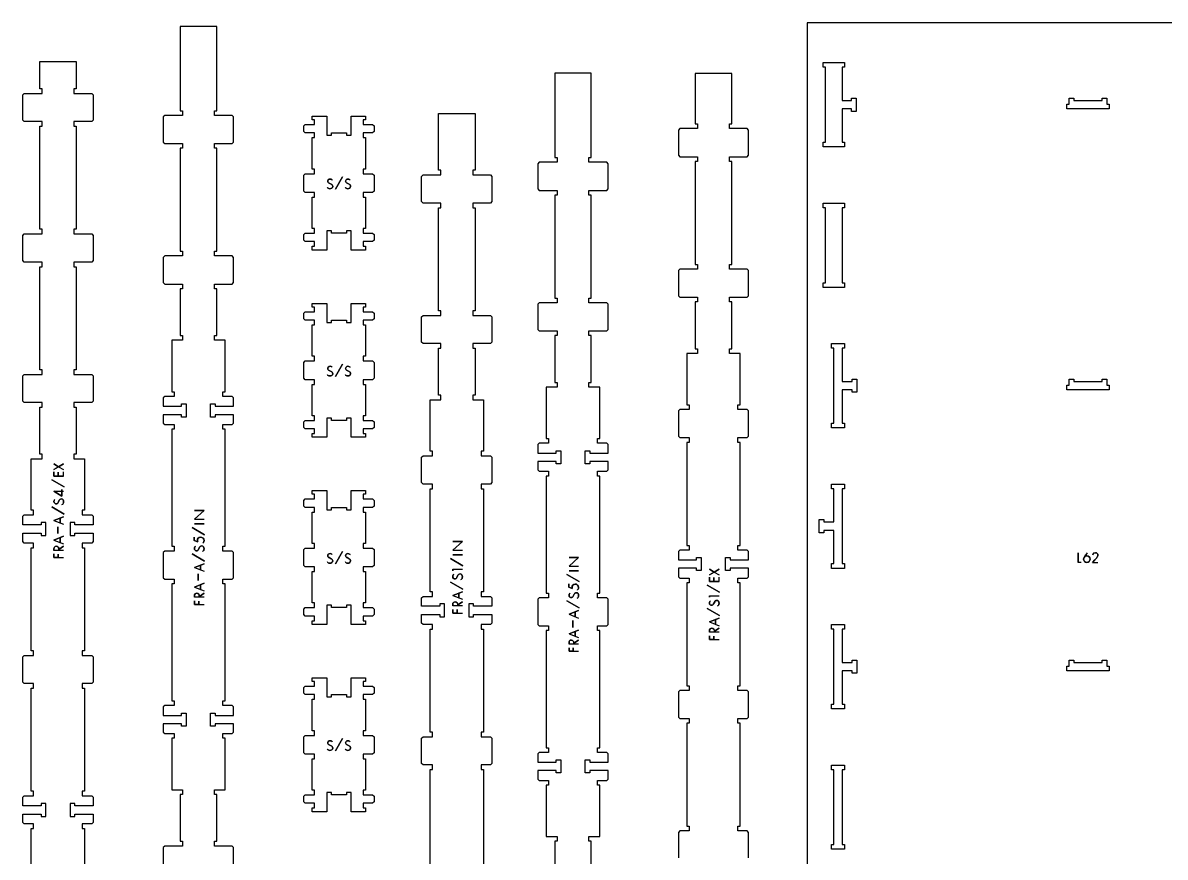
# Model space of a CAD drawing. Extents: x -8400 to 9125, y -4246 to 4193.
# Drawn here: x -675 to 1765, y -640 to 1142 of the extents above; entities that cross this region are included whole.
import ezdxf

# ---------------------------------------------------------------- set-up
doc = ezdxf.new("R2010")
doc.units = 0
for name, color, linetype in [('CUTS', 7, 'CONTINUOUS'), ('OUTLINES', 7, 'CONTINUOUS'), ('TAGS', 7, 'CONTINUOUS')]:
    doc.layers.add(name, color=color, linetype=linetype)

msp = doc.modelspace()

# ---------------------------------------------------------------- linework, layer by layer
at = {"layer": 'CUTS', "color": 4}
for points in [[(1034, 1046.9), (1034, 1056.9), (1080, 1056.9), (1080, 1046.9), (1075, 1046.9), (1075, 975.9), (1095, 975.9), (1095, 980.9), (1105, 980.9), (1105, 952.9), (1095, 952.9), (1095, 957.9), (1075, 957.9), (1075, 886.9), (1080, 886.9), (1080, 876.9), (1034, 876.9), (1034, 886.9), (1039, 886.9), (1039, 1046.9)], [(1570, 980.9), (1570, 975.9), (1630, 975.9), (1630, 980.9), (1640, 980.9), (1640, 967.9), (1645, 967.9), (1645, 957.9), (1555, 957.9), (1555, 967.9), (1560, 967.9), (1560, 980.9)], [(1034, 746.9), (1034, 756.9), (1080, 756.9), (1080, 746.9), (1075, 746.9), (1075, 586.9), (1080, 586.9), (1080, 576.9), (1034, 576.9), (1034, 586.9), (1039, 586.9), (1039, 746.9)], [(1052, 276.9), (1052, 286.9), (1057, 286.9), (1057, 446.9), (1052, 446.9), (1052, 456.9), (1080, 456.9), (1080, 446.9), (1075, 446.9), (1075, 375.9), (1096, 375.9), (1096, 380.9), (1106, 380.9), (1106, 352.9), (1096, 352.9), (1096, 357.9), (1075, 357.9), (1075, 286.9), (1080, 286.9), (1080, 276.9)], [(1570, 375.9), (1630, 375.9), (1630, 380.9), (1640, 380.9), (1640, 367.9), (1645, 367.9), (1645, 357.9), (1555, 357.9), (1555, 367.9), (1560, 367.9), (1560, 380.9), (1570, 380.9)], [(1036, 75.9), (1057, 75.9), (1057, 146.9), (1052, 146.9), (1052, 156.9), (1080, 156.9), (1080, 146.9), (1075, 146.9), (1075, -13.1), (1080, -13.1), (1080, -23.1), (1052, -23.1), (1052, -13.1), (1057, -13.1), (1057, 57.9), (1036, 57.9), (1036, 52.9), (1026, 52.9), (1026, 80.9), (1036, 80.9)], [(1057, -153.1), (1052, -153.1), (1052, -143.1), (1080, -143.1), (1080, -153.1), (1075, -153.1), (1075, -224.1), (1096, -224.1), (1096, -219.1), (1106, -219.1), (1106, -247.1), (1096, -247.1), (1096, -242.1), (1075, -242.1), (1075, -313.1), (1080, -313.1), (1080, -323.1), (1052, -323.1), (1052, -313.1), (1057, -313.1)], [(1555, -242.1), (1555, -232.1), (1560, -232.1), (1560, -219.1), (1570, -219.1), (1570, -224.1), (1630, -224.1), (1630, -219.1), (1640, -219.1), (1640, -232.1), (1645, -232.1), (1645, -242.1)], [(1057, -613.1), (1057, -453.1), (1052, -453.1), (1052, -443.1), (1080, -443.1), (1080, -453.1), (1075, -453.1), (1075, -613.1), (1080, -613.1), (1080, -623.1), (1052, -623.1), (1052, -613.1)]]:
    msp.add_lwpolyline(points, close=True, dxfattribs=at)
at = {"layer": 'OUTLINES', "color": 5}
for points in [[(-225, -673.1), (-225, -619.1), (-228, -616.1), (-266, -616.1), (-266, -606.1), (-261, -606.1), (-261, -506.1), (-266, -506.1), (-266, -496.1), (-261, -496.1), (-243, -496.1), (-243, -386.1), (-248, -386.1), (-248, -376.1), (-228, -376.1), (-225, -373.1), (-225, -355.1), (-264, -355.1), (-264, -360.1), (-274, -360.1), (-274, -332.1), (-264, -332.1), (-264, -337.1), (-225, -337.1), (-225, -319.1), (-228, -316.1), (-248, -316.1), (-248, -306.1), (-243, -306.1), (-243, -56.1), (-248, -56.1), (-248, -46.1), (-228, -46.1), (-225, -43.1), (-225, 10.9), (-228, 13.9), (-248, 13.9), (-248, 23.9), (-243, 23.9), (-243, 274), (-248, 274), (-248, 284), (-228, 284), (-225, 287), (-225, 305), (-264, 305), (-264, 300), (-274, 300), (-274, 328), (-264, 328), (-264, 323), (-225, 323), (-225, 341), (-228, 344), (-248, 344), (-248, 354), (-243, 354), (-243, 464), (-261, 464), (-266, 464), (-266, 474), (-261, 474), (-261, 574), (-266, 574), (-266, 584), (-228, 584), (-225, 587), (-225, 641), (-228, 644), (-266, 644), (-266, 654), (-261, 654), (-261, 874), (-266, 874), (-266, 884), (-228, 884), (-225, 887), (-225, 941), (-228, 944), (-266, 944), (-266, 954), (-261, 954), (-261, 1134.4), (-339, 1134.4), (-339, 954), (-334, 954), (-334, 944), (-372, 944), (-375, 941), (-375, 887), (-372, 884), (-334, 884), (-334, 874), (-339, 874), (-339, 654), (-334, 654), (-334, 644), (-372, 644), (-375, 641), (-375, 587), (-372, 584), (-334, 584), (-334, 574), (-339, 574), (-339, 474), (-334, 474), (-334, 464), (-339, 464), (-357, 464), (-357, 354), (-352, 354), (-352, 344), (-372, 344), (-375, 341), (-375, 323), (-336, 323), (-336, 328), (-326, 328), (-326, 300), (-336, 300), (-336, 305), (-375, 305), (-375, 287), (-372, 284), (-352, 284), (-352, 274), (-357, 274), (-357, 23.9), (-352, 23.9), (-352, 13.9), (-372, 13.9), (-375, 10.9), (-375, -43.1), (-372, -46.1), (-352, -46.1), (-352, -56.1), (-357, -56.1), (-357, -306.1), (-352, -306.1), (-352, -316.1), (-372, -316.1), (-375, -319.1), (-375, -337.1), (-336, -337.1), (-336, -332.1), (-326, -332.1), (-326, -360.1), (-336, -360.1), (-336, -355.1), (-375, -355.1), (-375, -373.1), (-372, -376.1), (-352, -376.1), (-352, -386.1), (-357, -386.1), (-357, -496.1), (-339, -496.1), (-334, -496.1), (-334, -506.1), (-339, -506.1), (-339, -606.1), (-334, -606.1), (-334, -616.1), (-372, -616.1), (-375, -619.1), (-375, -673.1)], [(2200, 1141.9), (1000, 1141.9), (1000, -1123.9)], [(-657, -689), (-657, -579), (-652, -579), (-652, -569), (-672, -569), (-675, -566), (-675, -548), (-636, -548), (-636, -553), (-626, -553), (-626, -525), (-636, -525), (-636, -530), (-675, -530), (-675, -512), (-672, -509), (-652, -509), (-652, -499), (-657, -499), (-657, -279), (-652, -279), (-652, -269), (-672, -269), (-675, -266), (-675, -212), (-672, -209), (-652, -209), (-652, -199), (-657, -199), (-657, 21), (-652, 21), (-652, 31), (-672, 31), (-675, 34), (-675, 52), (-636, 52), (-636, 47), (-626, 47), (-626, 75), (-636, 75), (-636, 70), (-675, 70), (-675, 88), (-672, 91), (-652, 91), (-652, 101), (-657, 101), (-657, 211), (-639, 211), (-634, 211), (-634, 221), (-639, 221), (-639, 321), (-634, 321), (-634, 331), (-672, 331), (-675, 334), (-675, 388), (-672, 391), (-634, 391), (-634, 401), (-639, 401), (-639, 621), (-634, 621), (-634, 631), (-672, 631), (-675, 634), (-675, 688), (-672, 691), (-634, 691), (-634, 701), (-639, 701), (-639, 921), (-634, 921), (-634, 931), (-672, 931), (-675, 934), (-675, 988), (-672, 991), (-634, 991), (-634, 1001), (-639, 1001), (-639, 1059), (-561, 1059), (-561, 1001), (-566, 1001), (-566, 991), (-528, 991), (-525, 988), (-525, 934), (-528, 931), (-566, 931), (-566, 921), (-561, 921), (-561, 701), (-566, 701), (-566, 691), (-528, 691), (-525, 688), (-525, 634), (-528, 631), (-566, 631), (-566, 621), (-561, 621), (-561, 401), (-566, 401), (-566, 391), (-528, 391), (-525, 388), (-525, 334), (-528, 331), (-566, 331), (-566, 321), (-561, 321), (-561, 221), (-566, 221), (-566, 211), (-561, 211), (-543, 211), (-543, 101), (-548, 101), (-548, 91), (-528, 91), (-525, 88), (-525, 70), (-564, 70), (-564, 75), (-574, 75), (-574, 47), (-564, 47), (-564, 52), (-525, 52), (-525, 34), (-528, 31), (-548, 31), (-548, 21), (-543, 21), (-543, -199), (-548, -199), (-548, -209), (-528, -209), (-525, -212), (-525, -266), (-528, -269), (-548, -269), (-548, -279), (-543, -279), (-543, -499), (-548, -499), (-548, -509), (-528, -509), (-525, -512), (-525, -530), (-564, -530), (-564, -525), (-574, -525), (-574, -553), (-564, -553), (-564, -548), (-525, -548), (-525, -566), (-528, -569), (-548, -569), (-548, -579), (-543, -579), (-543, -689)], [(539, -706.1), (539, -606.1), (534, -606.1), (534, -596.1), (539, -596.1), (557, -596.1), (557, -486.1), (552, -486.1), (552, -476.1), (572, -476.1), (575, -473.1), (575, -455.1), (536, -455.1), (536, -460.1), (526, -460.1), (526, -432.1), (536, -432.1), (536, -437.1), (575, -437.1), (575, -419.1), (572, -416.1), (552, -416.1), (552, -406.1), (557, -406.1), (557, -156), (552, -156), (552, -146), (572, -146), (575, -143), (575, -89), (572, -86), (552, -86), (552, -76), (557, -76), (557, 174.1), (552, 174.1), (552, 184.1), (572, 184.1), (575, 187.1), (575, 205.1), (536, 205.1), (536, 200.1), (526, 200.1), (526, 228.1), (536, 228.1), (536, 223.1), (575, 223.1), (575, 241.1), (572, 244.1), (552, 244.1), (552, 254.1), (557, 254.1), (557, 364.1), (539, 364.1), (534, 364.1), (534, 374.1), (539, 374.1), (539, 474.1), (534, 474.1), (534, 484.1), (572, 484.1), (575, 487.1), (575, 541.1), (572, 544.1), (534, 544.1), (534, 554.1), (539, 554.1), (539, 774.1), (534, 774.1), (534, 784.1), (572, 784.1), (575, 787.1), (575, 841.1), (572, 844.1), (534, 844.1), (534, 854.1), (539, 854.1), (539, 1034.5), (461, 1034.5), (461, 854.1), (466, 854.1), (466, 844.1), (428, 844.1), (425, 841.1), (425, 787.1), (428, 784.1), (466, 784.1), (466, 774.1), (461, 774.1), (461, 554.1), (466, 554.1), (466, 544.1), (428, 544.1), (425, 541.1), (425, 487.1), (428, 484.1), (466, 484.1), (466, 474.1), (461, 474.1), (461, 374.1), (466, 374.1), (466, 364.1), (461, 364.1), (443, 364.1), (443, 254.1), (448, 254.1), (448, 244.1), (428, 244.1), (425, 241.1), (425, 223.1), (464, 223.1), (464, 228.1), (474, 228.1), (474, 200.1), (464, 200.1), (464, 205.1), (425, 205.1), (425, 187.1), (428, 184.1), (448, 184.1), (448, 174.1), (443, 174.1), (443, -76), (448, -76), (448, -86), (428, -86), (425, -89), (425, -143), (428, -146), (448, -146), (448, -156), (443, -156), (443, -406.1), (448, -406.1), (448, -416.1), (428, -416.1), (425, -419.1), (425, -437.1), (464, -437.1), (464, -432.1), (474, -432.1), (474, -460.1), (464, -460.1), (464, -455.1), (425, -455.1), (425, -473.1), (428, -476.1), (448, -476.1), (448, -486.1), (443, -486.1), (443, -596.1), (461, -596.1), (466, -596.1), (466, -606.1), (461, -606.1), (461, -706.1)], [(875, -641), (875, -587), (872, -584), (852, -584), (852, -574), (857, -574), (857, -354), (852, -354), (852, -344), (872, -344), (875, -341), (875, -287), (872, -284), (852, -284), (852, -274), (857, -274), (857, -54), (852, -54), (852, -44), (872, -44), (875, -41), (875, -23), (836, -23), (836, -28), (826, -28), (826, 0), (836, 0), (836, -5), (875, -5), (875, 13), (872, 16), (852, 16), (852, 26), (857, 26), (857, 246), (852, 246), (852, 256), (872, 256), (875, 259), (875, 313), (872, 316), (852, 316), (852, 326), (857, 326), (857, 436), (839, 436), (834, 436), (834, 446), (839, 446), (839, 546), (834, 546), (834, 556), (872, 556), (875, 559), (875, 613), (872, 616), (834, 616), (834, 626), (839, 626), (839, 846), (834, 846), (834, 856), (872, 856), (875, 859), (875, 913), (872, 916), (834, 916), (834, 926), (839, 926), (839, 1034), (761, 1034), (761, 926), (766, 926), (766, 916), (728, 916), (725, 913), (725, 859), (728, 856), (766, 856), (766, 846), (761, 846), (761, 626), (766, 626), (766, 616), (728, 616), (725, 613), (725, 559), (728, 556), (766, 556), (766, 546), (761, 546), (761, 446), (766, 446), (766, 436), (761, 436), (743, 436), (743, 326), (748, 326), (748, 316), (728, 316), (725, 313), (725, 259), (728, 256), (748, 256), (748, 246), (743, 246), (743, 26), (748, 26), (748, 16), (728, 16), (725, 13), (725, -5), (764, -5), (764, 0), (774, 0), (774, -28), (764, -28), (764, -23), (725, -23), (725, -41), (728, -44), (748, -44), (748, -54), (743, -54), (743, -274), (748, -274), (748, -284), (728, -284), (725, -287), (725, -341), (728, -344), (748, -344), (748, -354), (743, -354), (743, -574), (748, -574), (748, -584), (728, -584), (725, -587), (725, -641)], [(194.8, -673), (194.8, -453), (199.8, -453), (199.8, -443), (179.8, -443), (176.8, -440), (176.8, -386), (179.8, -383), (199.8, -383), (199.8, -373), (194.8, -373), (194.8, -153), (199.8, -153), (199.8, -143), (179.8, -143), (176.8, -140), (176.8, -122), (215.8, -122), (215.8, -127), (225.8, -127), (225.8, -99), (215.8, -99), (215.8, -104), (176.8, -104), (176.8, -86), (179.8, -83), (199.8, -83), (199.8, -73), (194.8, -73), (194.8, 147), (199.8, 147), (199.8, 157), (179.8, 157), (176.8, 160), (176.8, 214), (179.8, 217), (199.8, 217), (199.8, 227), (194.8, 227), (194.8, 337), (212.8, 337), (217.8, 337), (217.8, 347), (212.8, 347), (212.8, 447), (217.8, 447), (217.8, 457), (179.8, 457), (176.8, 460), (176.8, 514), (179.8, 517), (217.8, 517), (217.8, 527), (212.8, 527), (212.8, 747), (217.8, 747), (217.8, 757), (179.8, 757), (176.8, 760), (176.8, 814), (179.8, 817), (217.8, 817), (217.8, 827), (212.8, 827), (212.8, 948.5), (290.8, 948.5), (290.8, 827), (285.8, 827), (285.8, 817), (323.8, 817), (326.8, 814), (326.8, 760), (323.8, 757), (285.8, 757), (285.8, 747), (290.8, 747), (290.8, 527), (285.8, 527), (285.8, 517), (323.8, 517), (326.8, 514), (326.8, 460), (323.8, 457), (285.8, 457), (285.8, 447), (290.8, 447), (290.8, 347), (285.8, 347), (285.8, 337), (290.8, 337), (308.8, 337), (308.8, 227), (303.8, 227), (303.8, 217), (323.8, 217), (326.8, 214), (326.8, 160), (323.8, 157), (303.8, 157), (303.8, 147), (308.8, 147), (308.8, -73), (303.8, -73), (303.8, -83), (323.8, -83), (326.8, -86), (326.8, -104), (287.8, -104), (287.8, -99), (277.8, -99), (277.8, -127), (287.8, -127), (287.8, -122), (326.8, -122), (326.8, -140), (323.8, -143), (303.8, -143), (303.8, -153), (308.8, -153), (308.8, -373), (303.8, -373), (303.8, -383), (323.8, -383), (326.8, -386), (326.8, -440), (323.8, -443), (303.8, -443), (303.8, -453), (308.8, -453), (308.8, -673)]]:
    msp.add_lwpolyline(points, dxfattribs=at)
for points in [[(57, 942.7), (57, 934.7), (52, 934.7), (52, 924.7), (72, 924.7), (75, 921.7), (75, 909.7), (72, 906.7), (52, 906.7), (52, 896.7), (57, 896.7), (57, 829.7), (52, 829.7), (52, 819.7), (72, 819.7), (75, 816.7), (75, 782.7), (72, 779.7), (52, 779.7), (52, 769.7), (57, 769.7), (57, 702.7), (52, 702.7), (52, 692.7), (72, 692.7), (75, 689.7), (75, 677.7), (72, 674.7), (52, 674.7), (52, 664.7), (57, 664.7), (57, 656.7), (26, 656.7), (26, 697.7), (16, 697.7), (16, 692.7), (-16, 692.7), (-16, 697.7), (-26, 697.7), (-26, 656.7), (-57, 656.7), (-57, 664.7), (-52, 664.7), (-52, 674.7), (-72, 674.7), (-75, 677.7), (-75, 689.7), (-72, 692.7), (-52, 692.7), (-52, 702.7), (-57, 702.7), (-57, 769.7), (-52, 769.7), (-52, 779.7), (-72, 779.7), (-75, 782.7), (-75, 816.7), (-72, 819.7), (-52, 819.7), (-52, 829.7), (-57, 829.7), (-57, 896.7), (-52, 896.7), (-52, 906.7), (-72, 906.7), (-75, 909.7), (-75, 921.7), (-72, 924.7), (-52, 924.7), (-52, 934.7), (-57, 934.7), (-57, 942.7), (-26, 942.7), (-26, 901.7), (-16, 901.7), (-16, 906.7), (16, 906.7), (16, 901.7), (26, 901.7), (26, 942.7)], [(57, 542.8), (57, 534.8), (52, 534.8), (52, 524.8), (72, 524.8), (75, 521.8), (75, 509.8), (72, 506.8), (52, 506.8), (52, 496.8), (57, 496.8), (57, 429.8), (52, 429.8), (52, 419.8), (72, 419.8), (75, 416.8), (75, 382.8), (72, 379.8), (52, 379.8), (52, 369.8), (57, 369.8), (57, 302.8), (52, 302.8), (52, 292.8), (72, 292.8), (75, 289.8), (75, 277.8), (72, 274.8), (52, 274.8), (52, 264.8), (57, 264.8), (57, 256.8), (26, 256.8), (26, 297.8), (16, 297.8), (16, 292.8), (-16, 292.8), (-16, 297.8), (-26, 297.8), (-26, 256.8), (-57, 256.8), (-57, 264.8), (-52, 264.8), (-52, 274.8), (-72, 274.8), (-75, 277.8), (-75, 289.8), (-72, 292.8), (-52, 292.8), (-52, 302.8), (-57, 302.8), (-57, 369.8), (-52, 369.8), (-52, 379.8), (-72, 379.8), (-75, 382.8), (-75, 416.8), (-72, 419.8), (-52, 419.8), (-52, 429.8), (-57, 429.8), (-57, 496.8), (-52, 496.8), (-52, 506.8), (-72, 506.8), (-75, 509.8), (-75, 521.8), (-72, 524.8), (-52, 524.8), (-52, 534.8), (-57, 534.8), (-57, 542.8), (-26, 542.8), (-26, 501.8), (-16, 501.8), (-16, 506.8), (16, 506.8), (16, 501.8), (26, 501.8), (26, 542.8)], [(57, 143), (57, 135), (52, 135), (52, 125), (72, 125), (75, 122), (75, 110), (72, 107), (52, 107), (52, 97), (57, 97), (57, 30), (52, 30), (52, 20), (72, 20), (75, 17), (75, -17), (72, -20), (52, -20), (52, -30), (57, -30), (57, -97), (52, -97), (52, -107), (72, -107), (75, -110), (75, -122), (72, -125), (52, -125), (52, -135), (57, -135), (57, -143), (26, -143), (26, -102), (16, -102), (16, -107), (-16, -107), (-16, -102), (-26, -102), (-26, -143), (-57, -143), (-57, -135), (-52, -135), (-52, -125), (-72, -125), (-75, -122), (-75, -110), (-72, -107), (-52, -107), (-52, -97), (-57, -97), (-57, -30), (-52, -30), (-52, -20), (-72, -20), (-75, -17), (-75, 17), (-72, 20), (-52, 20), (-52, 30), (-57, 30), (-57, 97), (-52, 97), (-52, 107), (-72, 107), (-75, 110), (-75, 122), (-72, 125), (-52, 125), (-52, 135), (-57, 135), (-57, 143), (-26, 143), (-26, 102), (-16, 102), (-16, 107), (16, 107), (16, 102), (26, 102), (26, 143)], [(57, -256.8), (57, -264.8), (52, -264.8), (52, -274.8), (72, -274.8), (75, -277.8), (75, -289.8), (72, -292.8), (52, -292.8), (52, -302.8), (57, -302.8), (57, -369.8), (52, -369.8), (52, -379.8), (72, -379.8), (75, -382.8), (75, -416.8), (72, -419.8), (52, -419.8), (52, -429.8), (57, -429.8), (57, -496.8), (52, -496.8), (52, -506.8), (72, -506.8), (75, -509.8), (75, -521.8), (72, -524.8), (52, -524.8), (52, -534.8), (57, -534.8), (57, -542.8), (26, -542.8), (26, -501.8), (16, -501.8), (16, -506.8), (-16, -506.8), (-16, -501.8), (-26, -501.8), (-26, -542.8), (-57, -542.8), (-57, -534.8), (-52, -534.8), (-52, -524.8), (-72, -524.8), (-75, -521.8), (-75, -509.8), (-72, -506.8), (-52, -506.8), (-52, -496.8), (-57, -496.8), (-57, -429.8), (-52, -429.8), (-52, -419.8), (-72, -419.8), (-75, -416.8), (-75, -382.8), (-72, -379.8), (-52, -379.8), (-52, -369.8), (-57, -369.8), (-57, -302.8), (-52, -302.8), (-52, -292.8), (-72, -292.8), (-75, -289.8), (-75, -277.8), (-72, -274.8), (-52, -274.8), (-52, -264.8), (-57, -264.8), (-57, -256.8), (-26, -256.8), (-26, -297.8), (-16, -297.8), (-16, -292.8), (16, -292.8), (16, -297.8), (26, -297.8), (26, -256.8)]]:
    msp.add_lwpolyline(points, close=True, dxfattribs=at)
at = {"layer": 'TAGS', "color": 2}
for points in [[(-25, 791.1), (-24.1, 789.5), (-22.8, 788.5), (-21.3, 787.9), (-19.2, 787.6), (-17, 787.9), (-15.1, 788.7), (-13.7, 790.2), (-13.2, 792.3), (-13.4, 794.3), (-14.2, 795.7), (-15.2, 796.5), (-16.2, 797.1), (-20.8, 799.4), (-22, 800.1), (-22.9, 800.9), (-23.5, 802), (-23.8, 803.5), (-23.5, 805.1), (-22.6, 806.6), (-21, 807.7), (-18.8, 808.2), (-16.7, 807.8), (-15.3, 807.1), (-14.2, 806), (-15.3, 807.1), (-16.7, 807.8), (-18.8, 808.2), (-21, 807.7), (-22.6, 806.6), (-23.5, 805.1), (-23.8, 803.5), (-23.5, 802), (-22.9, 800.9), (-22, 800.1), (-20.8, 799.4), (-16.2, 797.1), (-15.2, 796.5), (-14.2, 795.7), (-13.4, 794.3), (-13.2, 792.3), (-13.7, 790.2), (-15.1, 788.7), (-17, 787.9), (-19.2, 787.6), (-21.3, 787.9), (-22.8, 788.5), (-24.1, 789.5)], [(13.1, 791.1), (14.1, 789.5), (15.3, 788.5), (16.9, 787.9), (18.9, 787.6), (21.2, 787.9), (23.1, 788.7), (24.4, 790.2), (25, 792.3), (24.7, 794.3), (24, 795.7), (22.9, 796.5), (22, 797.1), (17.4, 799.4), (16.2, 800.1), (15.3, 800.9), (14.7, 802), (14.4, 803.5), (14.7, 805.1), (15.6, 806.6), (17.2, 807.7), (19.3, 808.2), (21.5, 807.8), (22.9, 807.1), (23.9, 806), (22.9, 807.1), (21.5, 807.8), (19.3, 808.2), (17.2, 807.7), (15.6, 806.6), (14.7, 805.1), (14.4, 803.5), (14.7, 802), (15.3, 800.9), (16.2, 800.1), (17.4, 799.4), (22, 797.1), (22.9, 796.5), (24, 795.7), (24.7, 794.3), (25, 792.3), (24.4, 790.2), (23.1, 788.7), (21.2, 787.9), (18.9, 787.6), (16.9, 787.9), (15.3, 788.5), (14.1, 789.5)], [(-25, 391.2), (-24.1, 389.7), (-22.8, 388.7), (-21.3, 388), (-19.2, 387.8), (-17, 388), (-15.1, 388.9), (-13.7, 390.4), (-13.2, 392.5), (-13.4, 394.5), (-14.2, 395.8), (-15.2, 396.7), (-16.2, 397.2), (-20.8, 399.6), (-22, 400.3), (-22.9, 401.1), (-23.5, 402.2), (-23.8, 403.6), (-23.5, 405.3), (-22.6, 406.8), (-21, 407.9), (-18.8, 408.4), (-16.7, 408), (-15.3, 407.3), (-14.2, 406.2), (-15.3, 407.3), (-16.7, 408), (-18.8, 408.4), (-21, 407.9), (-22.6, 406.8), (-23.5, 405.3), (-23.8, 403.6), (-23.5, 402.2), (-22.9, 401.1), (-22, 400.3), (-20.8, 399.6), (-16.2, 397.2), (-15.2, 396.7), (-14.2, 395.8), (-13.4, 394.5), (-13.2, 392.5), (-13.7, 390.4), (-15.1, 388.9), (-17, 388), (-19.2, 387.8), (-21.3, 388), (-22.8, 388.7), (-24.1, 389.7)], [(13.1, 391.2), (14.1, 389.7), (15.3, 388.7), (16.9, 388), (18.9, 387.8), (21.2, 388), (23.1, 388.9), (24.4, 390.4), (25, 392.5), (24.7, 394.5), (24, 395.8), (22.9, 396.7), (22, 397.2), (17.4, 399.6), (16.2, 400.3), (15.3, 401.1), (14.7, 402.2), (14.4, 403.6), (14.7, 405.3), (15.6, 406.8), (17.2, 407.9), (19.3, 408.4), (21.5, 408), (22.9, 407.3), (23.9, 406.2), (22.9, 407.3), (21.5, 408), (19.3, 408.4), (17.2, 407.9), (15.6, 406.8), (14.7, 405.3), (14.4, 403.6), (14.7, 402.2), (15.3, 401.1), (16.2, 400.3), (17.4, 399.6), (22, 397.2), (22.9, 396.7), (24, 395.8), (24.7, 394.5), (25, 392.5), (24.4, 390.4), (23.1, 388.9), (21.2, 388), (18.9, 387.8), (16.9, 388), (15.3, 388.7), (14.1, 389.7)], [(-598.6, 193.9), (-588, 199.9), (-598.6, 193.9), (-608.5, 199.9), (-598.6, 193.9), (-608.5, 187.9), (-598.6, 193.9), (-588, 187.9)], [(-588, 173.8), (-599.4, 173.8), (-599.4, 182.1), (-599.4, 173.8), (-608.5, 173.8), (-608.5, 182.7), (-608.5, 173.8), (-588, 173.8), (-588, 182.7)], [(-608.5, 142), (-591.8, 130.9), (-591.8, 145.3), (-591.8, 130.9), (-608.5, 142), (-588, 142)], [(-591.4, 113.3), (-589.9, 114.3), (-588.8, 115.5), (-588.2, 117.1), (-588, 119.1), (-588.2, 121.4), (-589.1, 123.3), (-590.6, 124.6), (-592.6, 125.2), (-594.6, 124.9), (-596, 124.1), (-596.8, 123.1), (-597.4, 122.2), (-599.7, 117.6), (-600.4, 116.4), (-601.3, 115.5), (-602.4, 114.8), (-603.8, 114.6), (-605.4, 114.8), (-607, 115.8), (-608.1, 117.3), (-608.5, 119.5), (-608.2, 121.6), (-607.4, 123.1), (-606.4, 124.1), (-607.4, 123.1), (-608.2, 121.6), (-608.5, 119.5), (-608.1, 117.3), (-607, 115.8), (-605.4, 114.8), (-603.8, 114.6), (-602.4, 114.8), (-601.3, 115.5), (-600.4, 116.4), (-599.7, 117.6), (-597.4, 122.2), (-596.8, 123.1), (-596, 124.1), (-594.6, 124.9), (-592.6, 125.2), (-590.6, 124.6), (-589.1, 123.3), (-588.2, 121.4), (-588, 119.1), (-588.2, 117.1), (-588.8, 115.5), (-589.9, 114.3)], [(-308.5, 81.7), (-288, 100.3), (-308.5, 100.3), (-288, 100.3), (-308.5, 81.7), (-288, 81.7)], [(-608.5, 79), (-588, 87.1), (-608.5, 79), (-588, 71)], [(-608.5, 37.4), (-588, 45.4), (-608.5, 37.4), (-588, 29.3)], [(-290.7, 30.6), (-290.1, 31.2), (-289.2, 32.4), (-288.4, 34.1), (-288, 36.5), (-288.6, 39.1), (-290.2, 41.3), (-292.7, 42.8), (-295.7, 43.3), (-298.4, 42.7), (-300.4, 41.1), (-301.7, 39), (-302.1, 37.1), (-302.1, 36.1), (-301.9, 34.9), (-301.4, 33.6), (-309.1, 36.4), (-309.1, 43.5), (-309.1, 36.4), (-301.4, 33.6), (-301.9, 34.9), (-302.1, 36.1), (-302.1, 37.1), (-301.7, 39), (-300.4, 41.1), (-298.4, 42.7), (-295.7, 43.3), (-292.7, 42.8), (-290.2, 41.3), (-288.6, 39.1), (-288, 36.5), (-288.4, 34.1), (-289.2, 32.4), (-290.1, 31.2)], [(-291.4, 13), (-289.9, 14), (-288.8, 15.2), (-288.2, 16.7), (-288, 18.8), (-288.2, 21), (-289.1, 23), (-290.6, 24.3), (-292.6, 24.9), (-294.6, 24.6), (-296, 23.8), (-296.8, 22.8), (-297.4, 21.8), (-299.7, 17.2), (-300.4, 16.1), (-301.3, 15.1), (-302.4, 14.5), (-303.8, 14.3), (-305.4, 14.5), (-307, 15.4), (-308.1, 17), (-308.5, 19.2), (-308.2, 21.3), (-307.4, 22.7), (-306.4, 23.8), (-307.4, 22.7), (-308.2, 21.3), (-308.5, 19.2), (-308.1, 17), (-307, 15.4), (-305.4, 14.5), (-303.8, 14.3), (-302.4, 14.5), (-301.3, 15.1), (-300.4, 16.1), (-299.7, 17.2), (-297.4, 21.8), (-296.8, 22.8), (-296, 23.8), (-294.6, 24.6), (-292.6, 24.9), (-290.6, 24.3), (-289.1, 23), (-288.2, 21), (-288, 18.8), (-288.2, 16.7), (-288.8, 15.2), (-289.9, 14)], [(243.3, 15.4), (263.8, 33.9), (243.3, 33.9), (263.8, 33.9), (243.3, 15.4), (263.8, 15.4)], [(-588, 15.3), (-608.5, 15.3), (-608.5, 18.9), (-608.2, 20.8), (-607.3, 22.4), (-605.7, 23.5), (-603.4, 24), (-601.1, 23.4), (-599.4, 22), (-598.4, 20.3), (-598.1, 18.9), (-598.1, 15.3), (-598.1, 18.9), (-598.4, 20.3), (-599.4, 22), (-601.1, 23.4), (-603.4, 24), (-605.7, 23.5), (-607.3, 22.4), (-608.2, 20.8), (-608.5, 18.9), (-608.5, 15.3)], [(-599.4, 0), (-599.4, 7.3), (-599.4, 0), (-608.5, 0), (-608.5, 7.6), (-608.5, 0), (-588, 0)], [(-25, -8.6), (-24.1, -10.1), (-22.8, -11.2), (-21.3, -11.8), (-19.2, -12), (-17, -11.8), (-15.1, -10.9), (-13.7, -9.4), (-13.2, -7.4), (-13.4, -5.4), (-14.2, -4), (-15.2, -3.2), (-16.2, -2.6), (-20.8, -0.3), (-22, 0.4), (-22.9, 1.3), (-23.5, 2.4), (-23.8, 3.8), (-23.5, 5.4), (-22.6, 7), (-21, 8.1), (-18.8, 8.5), (-16.7, 8.2), (-15.3, 7.4), (-14.2, 6.4), (-15.3, 7.4), (-16.7, 8.2), (-18.8, 8.5), (-21, 8.1), (-22.6, 7), (-23.5, 5.4), (-23.8, 3.8), (-23.5, 2.4), (-22.9, 1.3), (-22, 0.4), (-20.8, -0.3), (-16.2, -2.6), (-15.2, -3.2), (-14.2, -4), (-13.4, -5.4), (-13.2, -7.4), (-13.7, -9.4), (-15.1, -10.9), (-17, -11.8), (-19.2, -12), (-21.3, -11.8), (-22.8, -11.2), (-24.1, -10.1)], [(13.1, -8.6), (14.1, -10.1), (15.3, -11.2), (16.9, -11.8), (18.9, -12), (21.2, -11.8), (23.1, -10.9), (24.4, -9.4), (25, -7.4), (24.7, -5.4), (24, -4), (22.9, -3.2), (22, -2.6), (17.4, -0.3), (16.2, 0.4), (15.3, 1.3), (14.7, 2.4), (14.4, 3.8), (14.7, 5.4), (15.6, 7), (17.2, 8.1), (19.3, 8.5), (21.5, 8.2), (22.9, 7.4), (23.9, 6.4), (22.9, 7.4), (21.5, 8.2), (19.3, 8.5), (17.2, 8.1), (15.6, 7), (14.7, 5.4), (14.4, 3.8), (14.7, 2.4), (15.3, 1.3), (16.2, 0.4), (17.4, -0.3), (22, -2.6), (22.9, -3.2), (24, -4), (24.7, -5.4), (25, -7.4), (24.4, -9.4), (23.1, -10.9), (21.2, -11.8), (18.9, -12), (16.9, -11.8), (15.3, -11.2), (14.1, -10.1)], [(491.5, -18.2), (512, 0.3), (491.5, 0.3), (512, 0.3), (491.5, -18.2), (512, -18.2)], [(1585.2, -10.3), (1578.8, -10.3), (1578.8, 10.3), (1578.8, -10.3)], [(1598.5, 10.3), (1595.2, 5.7), (1594, 3.9), (1592.9, 2.3), (1592, 1), (1591.5, 0.3), (1590.5, -3.3), (1591.1, -6), (1592.6, -8.2), (1594.7, -9.7), (1597.4, -10.3), (1600.1, -9.7), (1602.4, -8.2), (1603.9, -6), (1604.4, -3.3), (1603.9, -0.6), (1602.4, 1.6), (1600.1, 3.1), (1597.4, 3.7), (1594, 2.7), (1591.5, 0.3), (1594, 2.7), (1597.4, 3.7), (1600.1, 3.1), (1602.4, 1.6), (1603.9, -0.6), (1604.4, -3.3), (1603.9, -6), (1602.4, -8.2), (1600.1, -9.7), (1597.4, -10.3), (1594.7, -9.7), (1592.6, -8.2), (1591.1, -6), (1590.5, -3.3), (1591.5, 0.3), (1592, 1), (1592.9, 2.3), (1594, 3.9), (1595.2, 5.7)], [(1609.9, -10.3), (1614.5, -5.1), (1616.2, -3.2), (1617.8, -1.5), (1618.9, -0.1), (1619.5, 0.6), (1619.9, 1.2), (1620.5, 2.2), (1621, 3.4), (1621.2, 5), (1620.8, 6.9), (1619.9, 8.6), (1618.2, 9.8), (1615.7, 10.3), (1611.4, 9), (1610, 5.6), (1611.4, 9), (1615.7, 10.3), (1618.2, 9.8), (1619.9, 8.6), (1620.8, 6.9), (1621.2, 5), (1621, 3.4), (1620.5, 2.2), (1619.9, 1.2), (1619.5, 0.6), (1618.9, -0.1), (1617.8, -1.5), (1616.2, -3.2), (1614.5, -5.1), (1609.9, -10.3), (1621, -10.3)], [(-308.5, -21.3), (-288, -13.2), (-308.5, -21.3), (-288, -29.3)], [(243.3, -25.2), (243.3, -28.1), (243.3, -25.2), (263.8, -25.2)], [(260.4, -46.9), (261.9, -45.9), (263, -44.7), (263.6, -43.2), (263.8, -41.1), (263.6, -38.8), (262.7, -36.9), (261.2, -35.6), (259.2, -35), (257.2, -35.3), (255.8, -36.1), (255, -37.1), (254.4, -38), (252.1, -42.6), (251.4, -43.8), (250.5, -44.8), (249.4, -45.4), (248, -45.6), (246.4, -45.4), (244.8, -44.5), (243.7, -42.9), (243.3, -40.7), (243.6, -38.6), (244.4, -37.1), (245.4, -36.1), (244.4, -37.1), (243.6, -38.6), (243.3, -40.7), (243.7, -42.9), (244.8, -44.5), (246.4, -45.4), (248, -45.6), (249.4, -45.4), (250.5, -44.8), (251.4, -43.8), (252.1, -42.6), (254.4, -38), (255, -37.1), (255.8, -36.1), (257.2, -35.3), (259.2, -35), (261.2, -35.6), (262.7, -36.9), (263.6, -38.8), (263.8, -41.1), (263.6, -43.2), (263, -44.7), (261.9, -45.9)], [(801.4, -31), (812, -25), (801.4, -31), (791.5, -25), (801.4, -31), (791.5, -37), (801.4, -31), (812, -37)], [(812, -51), (800.6, -51), (800.6, -42.8), (800.6, -51), (791.5, -51), (791.5, -42.2), (791.5, -51), (812, -51), (812, -42.2)], [(-308.5, -63), (-288, -54.9), (-308.5, -63), (-288, -71)], [(243.3, -81.2), (263.8, -73.1), (243.3, -81.2), (263.8, -89.2)], [(509.3, -69.4), (509.9, -68.7), (510.8, -67.6), (511.6, -65.8), (512, -63.5), (511.4, -60.9), (509.8, -58.7), (507.3, -57.2), (504.3, -56.6), (501.6, -57.3), (499.6, -58.9), (498.3, -60.9), (497.9, -62.8), (497.9, -63.9), (498.1, -65), (498.6, -66.3), (490.9, -63.5), (490.9, -56.4), (490.9, -63.5), (498.6, -66.3), (498.1, -65), (497.9, -63.9), (497.9, -62.8), (498.3, -60.9), (499.6, -58.9), (501.6, -57.3), (504.3, -56.6), (507.3, -57.2), (509.8, -58.7), (511.4, -60.9), (512, -63.5), (511.6, -65.8), (510.8, -67.6), (509.9, -68.7)], [(-288, -85), (-308.5, -85), (-308.5, -81.4), (-308.2, -79.5), (-307.3, -77.9), (-305.7, -76.8), (-303.4, -76.4), (-301.1, -76.9), (-299.4, -78.3), (-298.4, -80), (-298.1, -81.4), (-298.1, -85), (-298.1, -81.4), (-298.4, -80), (-299.4, -78.3), (-301.1, -76.9), (-303.4, -76.4), (-305.7, -76.8), (-307.3, -77.9), (-308.2, -79.5), (-308.5, -81.4), (-308.5, -85)], [(-299.4, -100.3), (-299.4, -93.1), (-299.4, -100.3), (-308.5, -100.3), (-308.5, -92.7), (-308.5, -100.3), (-288, -100.3)], [(263.8, -103.2), (243.3, -103.2), (243.3, -99.6), (243.6, -97.7), (244.5, -96.1), (246.1, -95), (248.4, -94.6), (250.7, -95.1), (252.4, -96.5), (253.4, -98.2), (253.7, -99.6), (253.7, -103.2), (253.7, -99.6), (253.4, -98.2), (252.4, -96.5), (250.7, -95.1), (248.4, -94.6), (246.1, -95), (244.5, -96.1), (243.6, -97.7), (243.3, -99.6), (243.3, -103.2)], [(508.6, -87), (510.1, -86), (511.2, -84.8), (511.8, -83.2), (512, -81.2), (511.8, -78.9), (510.9, -77), (509.4, -75.7), (507.4, -75.1), (505.4, -75.4), (504, -76.1), (503.2, -77.2), (502.6, -78.1), (500.3, -82.7), (499.6, -83.9), (498.7, -84.8), (497.6, -85.4), (496.2, -85.7), (494.6, -85.4), (493, -84.5), (491.9, -83), (491.5, -80.8), (491.8, -78.6), (492.6, -77.2), (493.6, -76.2), (492.6, -77.2), (491.8, -78.6), (491.5, -80.8), (491.9, -83), (493, -84.5), (494.6, -85.4), (496.2, -85.7), (497.6, -85.4), (498.7, -84.8), (499.6, -83.9), (500.3, -82.7), (502.6, -78.1), (503.2, -77.2), (504, -76.1), (505.4, -75.4), (507.4, -75.1), (509.4, -75.7), (510.9, -77), (511.8, -78.9), (512, -81.2), (511.8, -83.2), (511.2, -84.8), (510.1, -86)], [(791.5, -81.6), (791.5, -84.5), (791.5, -81.6), (812, -81.6)], [(808.6, -103.3), (810.1, -102.4), (811.2, -101.2), (811.8, -99.6), (812, -97.5), (811.8, -95.3), (810.9, -93.4), (809.4, -92), (807.4, -91.5), (805.4, -91.7), (804, -92.5), (803.2, -93.5), (802.6, -94.5), (800.3, -99.1), (799.6, -100.3), (798.7, -101.2), (797.6, -101.8), (796.2, -102.1), (794.6, -101.8), (793, -100.9), (791.9, -99.3), (791.5, -97.1), (791.8, -95), (792.6, -93.6), (793.6, -92.5), (792.6, -93.6), (791.8, -95), (791.5, -97.1), (791.9, -99.3), (793, -100.9), (794.6, -101.8), (796.2, -102.1), (797.6, -101.8), (798.7, -101.2), (799.6, -100.3), (800.3, -99.1), (802.6, -94.5), (803.2, -93.5), (804, -92.5), (805.4, -91.7), (807.4, -91.5), (809.4, -92), (810.9, -93.4), (811.8, -95.3), (812, -97.5), (811.8, -99.6), (811.2, -101.2), (810.1, -102.4)], [(252.4, -118.5), (252.4, -111.3), (252.4, -118.5), (243.3, -118.5), (243.3, -110.9), (243.3, -118.5), (263.8, -118.5)], [(491.5, -121.2), (512, -113.2), (491.5, -121.2), (512, -129.2)], [(791.5, -137.6), (812, -129.6), (791.5, -137.6), (812, -145.6)], [(491.5, -162.9), (512, -154.9), (491.5, -162.9), (512, -170.9)], [(812, -159.7), (791.5, -159.7), (791.5, -156.1), (791.8, -154.2), (792.7, -152.5), (794.3, -151.4), (796.6, -151), (798.9, -151.6), (800.6, -153), (801.6, -154.6), (801.9, -156.1), (801.9, -159.7), (801.9, -156.1), (801.6, -154.6), (800.6, -153), (798.9, -151.6), (796.6, -151), (794.3, -151.4), (792.7, -152.5), (791.8, -154.2), (791.5, -156.1), (791.5, -159.7)], [(800.6, -174.9), (800.6, -167.7), (800.6, -174.9), (791.5, -174.9), (791.5, -167.4), (791.5, -174.9), (812, -174.9)], [(512, -185), (491.5, -185), (491.5, -181.4), (491.8, -179.5), (492.7, -177.9), (494.3, -176.7), (496.6, -176.3), (498.9, -176.9), (500.6, -178.3), (501.6, -180), (501.9, -181.4), (501.9, -185), (501.9, -181.4), (501.6, -180), (500.6, -178.3), (498.9, -176.9), (496.6, -176.3), (494.3, -176.7), (492.7, -177.9), (491.8, -179.5), (491.5, -181.4), (491.5, -185)], [(500.6, -200.2), (500.6, -193), (500.6, -200.2), (491.5, -200.2), (491.5, -192.7), (491.5, -200.2), (512, -200.2)], [(-25, -408.5), (-24.1, -410), (-22.8, -411), (-21.3, -411.6), (-19.2, -411.9), (-17, -411.6), (-15.1, -410.8), (-13.7, -409.3), (-13.2, -407.2), (-13.4, -405.2), (-14.2, -403.9), (-15.2, -403), (-16.2, -402.5), (-20.8, -400.1), (-22, -399.4), (-22.9, -398.6), (-23.5, -397.5), (-23.8, -396), (-23.5, -394.4), (-22.6, -392.9), (-21, -391.8), (-18.8, -391.3), (-16.7, -391.7), (-15.3, -392.4), (-14.2, -393.5), (-15.3, -392.4), (-16.7, -391.7), (-18.8, -391.3), (-21, -391.8), (-22.6, -392.9), (-23.5, -394.4), (-23.8, -396), (-23.5, -397.5), (-22.9, -398.6), (-22, -399.4), (-20.8, -400.1), (-16.2, -402.5), (-15.2, -403), (-14.2, -403.9), (-13.4, -405.2), (-13.2, -407.2), (-13.7, -409.3), (-15.1, -410.8), (-17, -411.6), (-19.2, -411.9), (-21.3, -411.6), (-22.8, -411), (-24.1, -410)], [(13.1, -408.5), (14.1, -410), (15.3, -411), (16.9, -411.6), (18.9, -411.9), (21.2, -411.6), (23.1, -410.8), (24.4, -409.3), (25, -407.2), (24.7, -405.2), (24, -403.9), (22.9, -403), (22, -402.5), (17.4, -400.1), (16.2, -399.4), (15.3, -398.6), (14.7, -397.5), (14.4, -396), (14.7, -394.4), (15.6, -392.9), (17.2, -391.8), (19.3, -391.3), (21.5, -391.7), (22.9, -392.4), (23.9, -393.5), (22.9, -392.4), (21.5, -391.7), (19.3, -391.3), (17.2, -391.8), (15.6, -392.9), (14.7, -394.4), (14.4, -396), (14.7, -397.5), (15.3, -398.6), (16.2, -399.4), (17.4, -400.1), (22, -402.5), (22.9, -403), (24, -403.9), (24.7, -405.2), (25, -407.2), (24.4, -409.3), (23.1, -410.8), (21.2, -411.6), (18.9, -411.9), (16.9, -411.6), (15.3, -411), (14.1, -410)]]:
    msp.add_lwpolyline(points, dxfattribs=at)
for points in [[(7.8, 812.9), (-7.4, 786.5)], [(7.8, 413), (-7.4, 386.6)], [(-613.2, 166.1), (-586.8, 150.9)], [(-613.2, 108), (-586.8, 92.8)], [(-595.3, 84.2), (-595.3, 73.8)], [(-600.3, 65.7), (-600.3, 51.1)], [(-313.2, 64), (-286.8, 48.8)], [(-308.5, 71.8), (-288, 71.8)], [(-595.3, 42.5), (-595.3, 32.2)], [(-588, 24), (-598, 17.4)], [(-313.2, 7.6), (-286.8, -7.6)], [(7.8, 13.2), (-7.4, -13.2)], [(243.3, 5.4), (263.8, 5.4)], [(-295.3, -16.1), (-295.3, -26.5)], [(238.6, -2.3), (265, -17.5)], [(-300.3, -34.6), (-300.3, -49.2)], [(486.8, -36), (513.2, -51.2)], [(491.5, -28.2), (512, -28.2)], [(-295.3, -57.8), (-295.3, -68.2)], [(238.6, -52.3), (265, -67.5)], [(786.8, -58.8), (813.2, -74)], [(-288, -76.3), (-298, -82.9)], [(263.8, -94.5), (253.8, -101.1)], [(256.5, -76), (256.5, -86.4)], [(486.8, -92.3), (513.2, -107.5)], [(504.7, -116.1), (504.7, -126.4)], [(786.8, -108.7), (813.2, -123.9)], [(499.7, -134.6), (499.7, -149.2)], [(804.7, -132.5), (804.7, -142.8)], [(504.7, -157.8), (504.7, -168.1)], [(812, -151), (802, -157.6)], [(512, -176.3), (502, -182.9)], [(7.8, -386.6), (-7.4, -413)]]:
    msp.add_lwpolyline(points, close=True, dxfattribs=at)

doc.saveas('drawing.dxf')
